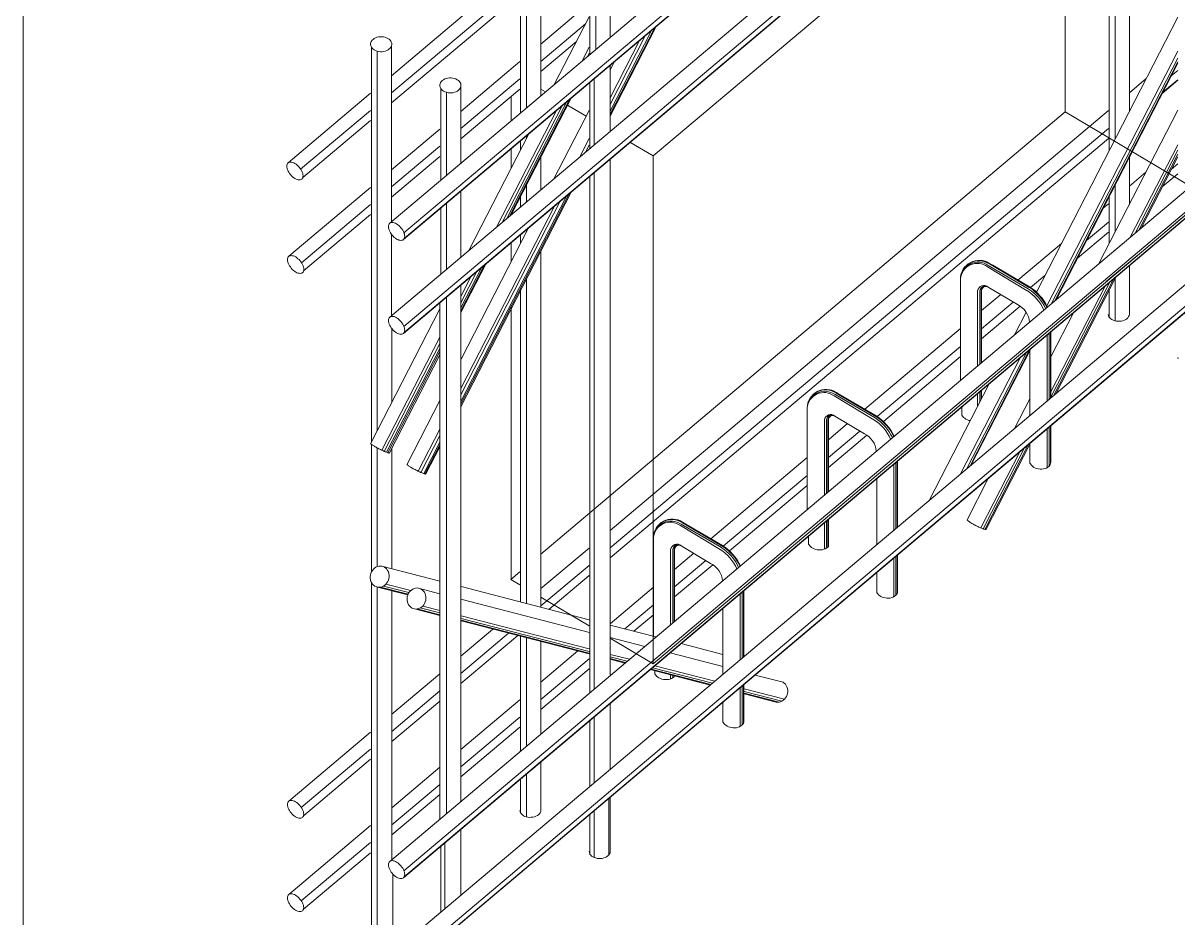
# Model space of a CAD drawing. Extents: x 166525 to 167198, y 178739 to 179747.
# Drawn here: x 167084.231 to 167087.23, y 179454.6 to 179456.923 of the extents above; entities that cross this region are included whole.
import ezdxf

# ---------------------------------------------------------------- set-up
doc = ezdxf.new("R2010")
doc.units = 0
doc.header["$MEASUREMENT"] = 0
doc.layers.add('BEAM', color=6, linetype='CONTINUOUS', lineweight=13)

msp = doc.modelspace()

# ---------------------------------------------------------------- linework, layer by layer
at = {"layer": 'BEAM', "color": 0}
for p, q in [((167084.23093, 179479.79994), (167084.23093, 179441.5798)), ((167085.22016, 179456.37856), (167087.76725, 179458.52514)), ((167085.22133, 179456.36416), (167087.76842, 179458.51074)), ((167085.22016, 179456.13491), (167087.76725, 179458.28148)), ((167085.22133, 179456.12051), (167087.76842, 179458.26708)), ((167086.93772, 179456.69215), (167086.93772, 179457.93668)), ((167087.30708, 179457.79173), (167085.86753, 179456.57806)), ((167087.1042, 179456.69357), (167087.1042, 179457.70594)), ((167087.05205, 179456.59222), (167087.05205, 179457.66199)), ((167087.06703, 179456.62134), (167087.06703, 179457.67462)), ((167085.52317, 179456.68956), (167085.52317, 179457.18677)), ((167085.53816, 179456.70219), (167085.53816, 179457.17665)), ((167085.57533, 179456.73351), (167085.57533, 179457.19027)), ((167085.75535, 179456.88506), (167085.75535, 179457.08362)), ((167085.52103, 179457.06701), (167085.18766, 179456.7862)), ((167085.70319, 179456.84094), (167085.70319, 179457.08012)), ((167085.71817, 179456.85379), (167085.71817, 179457.07)), ((167085.18766, 179456.74186), (167085.52103, 179457.02211)), ((167085.52103, 179456.99584), (167085.18766, 179456.71551)), ((167085.70105, 179456.97425), (167085.57533, 179456.86835)), ((167085.70085, 179456.93903), (167085.61036, 179456.7631)), ((167086.86271, 179456.22433), (167087.22992, 179456.93785)), ((167085.57533, 179456.82337), (167085.69167, 179456.92117)), ((167085.75535, 179456.68069), (167085.8752, 179456.91385)), ((167085.87062, 179456.90999), (167085.75535, 179456.68616)), ((167085.86328, 179456.9038), (167085.75535, 179456.69391)), ((167085.6679, 179456.87496), (167085.57533, 179456.79712)), ((167085.75535, 179456.71183), (167085.84702, 179456.8901)), ((167085.83196, 179456.8774), (167085.75535, 179456.7284)), ((167085.1355, 179455.83567), (167085.1355, 179456.86021)), ((167085.15049, 179455.86481), (167085.15049, 179456.85009)), ((167085.18766, 179456.40471), (167085.18766, 179456.86371)), ((167085.22016, 179454.72181), (167087.76725, 179456.86838)), ((167085.22133, 179454.7074), (167087.76842, 179456.85398)), ((167085.68199, 179456.82338), (167085.70105, 179456.86041)), ((167085.70105, 179456.84446), (167085.69649, 179456.8356)), ((167086.88992, 179456.18878), (167087.22992, 179456.84949)), ((167085.52103, 179456.82262), (167085.36768, 179456.69345)), ((167085.75535, 179456.80141), (167085.76573, 179456.82159)), ((167085.75535, 179456.64141), (167085.75535, 179456.81301)), ((167086.90228, 179456.19484), (167087.22992, 179456.83157)), ((167086.91068, 179456.20192), (167087.22992, 179456.82258)), ((167086.9139, 179456.20464), (167087.22992, 179456.81874)), ((167087.21297, 179456.7858), (167087.22992, 179456.80005)), ((167085.31552, 179456.51399), (167085.31552, 179456.75317)), ((167085.36768, 179456.6488), (167085.52103, 179456.77772)), ((167085.36768, 179456.55811), (167085.36768, 179456.75667)), ((167085.70319, 179456.59729), (167085.70319, 179456.76893)), ((167085.71428, 179456.77828), (167085.71428, 179456.60663)), ((167087.14809, 179456.77885), (167087.1042, 179456.74188)), ((167087.22992, 179456.77421), (167087.18953, 179456.74024)), ((167087.19103, 179456.74315), (167087.22992, 179456.77579)), ((167085.13336, 179456.74047), (167084.91914, 179456.56002)), ((167085.33051, 179456.52722), (167085.33051, 179456.74305)), ((167085.52103, 179456.75146), (167085.36768, 179456.6225)), ((167085.65013, 179456.72416), (167085.49441, 179456.42167)), ((167085.49817, 179456.66849), (167085.49817, 179456.73223)), ((167085.49839, 179456.42502), (167085.65405, 179456.72747)), ((167085.57533, 179456.75128), (167085.58771, 179456.74394)), ((167084.95177, 179456.54355), (167085.13336, 179456.69621)), ((167085.46063, 179456.39321), (167085.61624, 179456.69561)), ((167085.63074, 179456.70782), (167085.47512, 179456.40541)), ((167085.6425, 179456.71773), (167085.487, 179456.41542)), ((167085.60978, 179456.51866), (167085.70085, 179456.69615)), ((167085.64504, 179456.70996), (167085.69327, 179456.68136)), ((167087.04991, 179456.69614), (167085.75535, 179455.60571)), ((167087.22992, 179456.69649), (167087.02507, 179456.29831)), ((167085.13336, 179456.66985), (167084.9575, 179456.52196)), ((167086.93762, 179456.69206), (167085.57591, 179455.54402)), ((167086.93762, 179456.69206), (167087.30708, 179456.47304)), ((167085.31338, 179456.64771), (167085.18766, 179456.54182)), ((167085.54458, 179456.63543), (167085.38889, 179456.33261)), ((167085.75535, 179455.56043), (167087.04991, 179456.64871)), ((167085.18766, 179456.49747), (167085.31338, 179456.60316)), ((167085.22016, 179454.47815), (167087.76725, 179456.62473)), ((167085.22133, 179454.46375), (167087.76842, 179456.61033)), ((167085.52317, 179456.59379), (167085.52317, 179456.61717)), ((167085.53816, 179456.62294), (167085.53816, 179456.6298)), ((167085.70105, 179456.6228), (167085.67654, 179456.57513)), ((167085.69156, 179456.58779), (167085.70105, 179456.60625)), ((167087.04991, 179456.62283), (167085.75535, 179455.53422)), ((167085.8069, 179456.614), (167085.86753, 179456.57806)), ((167087.10673, 179456.36711), (167087.22992, 179456.60658)), ((167085.31338, 179456.57684), (167085.18766, 179456.47112)), ((167085.49817, 179456.54516), (167085.49817, 179456.5961)), ((167085.57591, 179456.57549), (167085.57591, 179456.49034)), ((167085.86764, 179455.25946), (167085.86764, 179456.57814)), ((167087.1042, 179456.45212), (167087.1042, 179456.57443)), ((167087.22992, 179456.59296), (167087.1191, 179456.37753)), ((167087.12864, 179456.38558), (167087.22992, 179456.58245)), ((167087.13465, 179456.39064), (167087.22992, 179456.57583)), ((167085.75535, 179455.22877), (167085.75535, 179456.56926)), ((167087.21336, 179456.54364), (167087.22992, 179456.55756)), ((167085.70319, 179455.18448), (167085.70319, 179456.52528)), ((167085.71428, 179456.53462), (167085.71428, 179455.19383)), ((167087.14712, 179456.53554), (167087.1042, 179456.49939)), ((167087.22992, 179456.53172), (167087.18993, 179456.49809)), ((167085.13336, 179456.49608), (167084.92104, 179456.31724)), ((167085.36768, 179456.31446), (167085.36768, 179456.48606)), ((167085.36768, 179455.92653), (167085.65422, 179456.48396)), ((167085.53816, 179456.45853), (167085.53816, 179456.50229)), ((167087.06703, 179456.37987), (167087.06703, 179456.5022)), ((167085.33051, 179456.28356), (167085.33051, 179456.4548)), ((167085.6489, 179456.47947), (167085.36768, 179455.93344)), ((167085.64215, 179456.47378), (167085.36768, 179455.94004)), ((167085.36768, 179455.95799), (167085.62588, 179456.46007)), ((167085.52317, 179456.44591), (167085.52317, 179456.47318)), ((167087.30708, 179456.47304), (167085.86753, 179455.25937)), ((167087.04991, 179456.45366), (167087.03604, 179456.44197)), ((167087.05205, 179456.35074), (167087.05205, 179456.47308)), ((167087.21027, 179456.39119), (167087.30719, 179456.47293)), ((167084.95367, 179456.30077), (167085.13336, 179456.45183)), ((167085.13336, 179456.42546), (167084.9594, 179456.27918)), ((167085.31552, 179456.27034), (167085.31552, 179456.44199)), ((167085.61088, 179456.44744), (167085.36768, 179455.97442)), ((167086.99304, 179456.35842), (167087.04991, 179456.40623)), ((167085.18766, 179456.1632), (167085.18766, 179456.37493)), ((167085.54361, 179456.391), (167085.36865, 179456.05043)), ((167085.52317, 179456.35122), (167085.52317, 179456.37352)), ((167085.53816, 179456.38039), (167085.53816, 179456.38615)), ((167087.04991, 179456.38034), (167086.96955, 179456.31277)), ((167085.49817, 179456.30255), (167085.49817, 179456.35245)), ((167086.9278, 179456.3508), (167086.81486, 179456.25567)), ((167085.57591, 179456.33162), (167085.57591, 179455.40611)), ((167087.04426, 179456.25146), (167087.12717, 179456.32113)), ((167085.36768, 179456.17105), (167085.43259, 179456.29718)), ((167085.42859, 179456.29381), (167085.36768, 179456.17548)), ((167085.42127, 179456.28764), (167085.36768, 179456.18345)), ((167085.40933, 179456.27758), (167085.36768, 179456.19663)), ((167087.1042, 179456.16654), (167087.1042, 179456.29284)), ((167085.36768, 179456.21257), (167085.39484, 179456.26537)), ((167085.53816, 179455.41588), (167085.53816, 179456.25818)), ((167086.84764, 179456.23619), (167086.88496, 179456.26756)), ((167087.05357, 179456.25017), (167086.90014, 179455.95193)), ((167086.90737, 179455.95548), (167087.06312, 179456.25821)), ((167086.91338, 179455.96054), (167087.06913, 179456.26328)), ((167087.06703, 179456.14966), (167087.06703, 179456.26151)), ((167085.36768, 179454.90182), (167085.36768, 179456.24231)), ((167085.52317, 179455.41977), (167085.52317, 179456.22903)), ((167086.77017, 179456.21803), (167086.72051, 179456.1762)), ((167086.73755, 179456.23754), (167086.81392, 179456.19187)), ((167086.86202, 179456.22496), (167086.86381, 179456.22647)), ((167086.90014, 179455.96555), (167087.0412, 179456.23974)), ((167087.05205, 179456.15922), (167087.05205, 179456.23008)), ((167085.31338, 179454.85573), (167085.31338, 179456.19638)), ((167085.33051, 179454.87046), (167085.33051, 179456.21115)), ((167085.49817, 179455.47848), (167085.49817, 179456.18681)), ((167086.72051, 179456.12931), (167086.80282, 179456.19851)), ((167086.82092, 179456.18778), (167086.72051, 179456.10335)), ((167085.31319, 179456.1812), (167085.13375, 179455.83226)), ((167086.80562, 179456.1134), (167086.83598, 179456.17239)), ((167086.95902, 179456.17031), (167086.90122, 179456.05782)), ((167087.04913, 179456.16615), (167087.04991, 179456.16303)), ((167087.04991, 179456.16303), (167087.05127, 179456.16031)), ((167087.05127, 179456.16031), (167087.05322, 179456.15758)), ((167087.05322, 179456.15758), (167087.05594, 179456.15525)), ((167087.05594, 179456.15525), (167087.05886, 179456.15291)), ((167087.05886, 179456.15291), (167087.06256, 179456.15136)), ((167087.09136, 179456.15136), (167087.09467, 179456.1533)), ((167087.09467, 179456.1533), (167087.09778, 179456.15525)), ((167087.09778, 179456.15525), (167087.10031, 179456.15797)), ((167087.10031, 179456.15797), (167087.10226, 179456.1607)), ((167087.10226, 179456.1607), (167087.10362, 179456.16342)), ((167087.10362, 179456.16342), (167087.1042, 179456.16654)), ((167085.18844, 179455.93861), (167085.18844, 179456.13022)), ((167086.66545, 179456.12982), (167086.41693, 179455.92048)), ((167087.06256, 179456.15136), (167087.06626, 179456.1498)), ((167087.06626, 179456.1498), (167087.07054, 179456.14902)), ((167087.07054, 179456.14902), (167087.07482, 179456.14863)), ((167087.07482, 179456.14863), (167087.0791, 179456.14863)), ((167087.0791, 179456.14863), (167087.08338, 179456.14902)), ((167087.08338, 179456.14902), (167087.08747, 179456.1498)), ((167087.08747, 179456.1498), (167087.09136, 179456.15136)), ((167085.16247, 179455.8138), (167085.31338, 179456.10706)), ((167086.89041, 179456.11241), (167086.89041, 179455.94099)), ((167086.89605, 179456.11716), (167086.89605, 179455.94575)), ((167086.89955, 179456.12012), (167086.89955, 179455.9487)), ((167085.31338, 179456.09112), (167085.1691, 179455.81074)), ((167085.31338, 179456.07789), (167085.17482, 179455.80852)), ((167085.31338, 179456.07), (167085.17814, 179455.80729)), ((167086.44927, 179455.90129), (167086.66542, 179456.083)), ((167086.68092, 179455.76467), (167086.8367, 179456.0674)), ((167086.68949, 179455.77189), (167086.84515, 179456.07452)), ((167086.69252, 179455.77445), (167086.84832, 179456.07719)), ((167085.1828, 179455.80696), (167085.31338, 179456.06178)), ((167086.6654, 179456.05701), (167086.46525, 179455.8887)), ((167086.66457, 179455.7509), (167086.82037, 179456.05363)), ((167087.2307, 179456.05139), (167087.22992, 179456.05451)), ((167086.58421, 179455.68318), (167086.74001, 179455.98591)), ((167085.22814, 179455.77777), (167085.31319, 179455.943)), ((167086.80606, 179455.87021), (167086.84576, 179455.94767)), ((167086.37224, 179455.88285), (167086.32253, 179455.84097)), ((167086.33957, 179455.90239), (167086.41594, 179455.85672)), ((167085.31338, 179455.86882), (167085.25704, 179455.75925)), ((167086.32253, 179455.79475), (167086.40443, 179455.8636)), ((167086.42262, 179455.85285), (167086.32253, 179455.76868)), ((167086.89041, 179455.86875), (167086.89041, 179455.76864)), ((167086.89605, 179455.87351), (167086.89605, 179455.77296)), ((167086.89955, 179455.87687), (167086.89955, 179455.77895)), ((167085.1355, 179455.49724), (167085.1355, 179455.82962)), ((167085.26386, 179455.75612), (167085.31338, 179455.85241)), ((167085.31338, 179455.83445), (167085.27163, 179455.75326)), ((167085.31338, 179455.82801), (167085.27448, 179455.75247)), ((167086.72878, 179455.60834), (167086.84181, 179455.82805)), ((167085.15049, 179455.5113), (167085.15049, 179455.82)), ((167085.18844, 179455.81798), (167085.18844, 179455.5059)), ((167085.27718, 179455.75247), (167085.31319, 179455.82273)), ((167086.26747, 179455.7946), (167086.01739, 179455.58395)), ((167086.71835, 179455.61219), (167086.8199, 179455.80958)), ((167086.83227, 179455.82001), (167086.72417, 179455.6099)), ((167086.49242, 179455.77726), (167086.49242, 179455.60584)), ((167086.49807, 179455.78201), (167086.49807, 179455.6106)), ((167086.50157, 179455.78497), (167086.50157, 179455.61355)), ((167086.0493, 179455.56505), (167086.26744, 179455.74843)), ((167086.26742, 179455.72234), (167086.06543, 179455.55249)), ((167085.70105, 179455.55998), (167085.57591, 179455.45457)), ((167085.94022, 179455.56574), (167086.0166, 179455.52007)), ((167085.97271, 179455.54631), (167085.92318, 179455.5046)), ((167085.92318, 179455.45903), (167086.00443, 179455.52734)), ((167086.49242, 179455.5336), (167086.49242, 179455.43348)), ((167086.49807, 179455.53836), (167086.49807, 179455.43781)), ((167086.50157, 179455.54172), (167086.50157, 179455.4438)), ((167085.16236, 179455.51271), (167085.31319, 179455.47379)), ((167085.52103, 179455.49775), (167085.49807, 179455.47839)), ((167085.57591, 179455.40959), (167085.70105, 179455.51478)), ((167086.0226, 179455.51647), (167085.92318, 179455.43287)), ((167085.1355, 179454.54627), (167085.1355, 179455.47124)), ((167085.17326, 179455.466), (167085.23796, 179455.44954)), ((167085.49807, 179455.47839), (167085.52103, 179455.46478)), ((167085.70105, 179455.48856), (167085.59662, 179455.40075)), ((167085.15049, 179454.53543), (167085.15049, 179455.45898)), ((167085.15166, 179455.45861), (167085.23026, 179455.43821)), ((167085.15925, 179455.45861), (167085.2309, 179455.43998)), ((167085.23316, 179455.44405), (167085.16684, 179455.46133)), ((167085.18844, 179454.7508), (167085.18844, 179455.44907)), ((167085.25792, 179455.45588), (167085.31338, 179455.44143)), ((167085.70085, 179455.37376), (167085.36865, 179455.45978)), ((167085.86813, 179455.45822), (167085.75535, 179455.36323)), ((167086.09308, 179455.44061), (167086.09308, 179455.26919)), ((167086.09872, 179455.44536), (167086.09872, 179455.27395)), ((167086.10223, 179455.44831), (167086.10223, 179455.2769)), ((167085.31319, 179455.39127), (167085.26239, 179455.40451)), ((167085.26881, 179455.40918), (167085.31319, 179455.39789)), ((167085.36768, 179455.42728), (167085.70183, 179455.34022)), ((167085.57591, 179455.43224), (167085.70105, 179455.35806)), ((167085.79353, 179455.35004), (167085.86809, 179455.41272)), ((167085.24721, 179455.40178), (167085.31319, 179455.38466)), ((167085.2548, 179455.40178), (167085.31319, 179455.3866)), ((167085.36865, 179455.38349), (167085.70085, 179455.29786)), ((167085.36865, 179455.37726), (167085.70085, 179455.29163)), ((167085.86813, 179455.38657), (167085.81734, 179455.34386)), ((167085.45105, 179455.3494), (167085.36768, 179455.27917)), ((167085.36865, 179455.37259), (167085.70085, 179455.28696)), ((167085.70085, 179455.28501), (167085.36865, 179455.37064)), ((167085.75612, 179455.35975), (167085.87468, 179455.32899)), ((167085.36768, 179455.23453), (167085.49182, 179455.33889)), ((167085.51574, 179455.33273), (167085.36768, 179455.20823)), ((167085.52317, 179455.0328), (167085.52317, 179455.33081)), ((167085.53816, 179455.04543), (167085.53816, 179455.32695)), ((167085.57591, 179455.31722), (167085.57591, 179455.07724)), ((167085.75535, 179455.32588), (167085.86753, 179455.25937)), ((167085.75612, 179455.32744), (167085.84545, 179455.30448)), ((167085.67148, 179455.29259), (167085.57591, 179455.21209)), ((167085.80575, 179455.271), (167085.75612, 179455.28385)), ((167085.91162, 179455.28774), (167086.04843, 179455.25232)), ((167085.94031, 179455.31196), (167086.04849, 179455.28389)), ((167085.57591, 179455.1671), (167085.70105, 179455.2723)), ((167085.75612, 179455.27723), (167085.79972, 179455.26594)), ((167085.75612, 179455.27295), (167085.79563, 179455.26244)), ((167085.79388, 179455.26127), (167085.75612, 179455.271)), ((167085.87192, 179455.25427), (167086.02722, 179455.21418)), ((167085.31338, 179455.23344), (167085.18844, 179455.1282)), ((167085.70105, 179455.24608), (167085.57591, 179455.14085)), ((167085.86005, 179455.24415), (167086.01554, 179455.20406)), ((167086.01729, 179455.20561), (167085.8618, 179455.2457)), ((167086.02158, 179455.20892), (167085.86589, 179455.24921)), ((167086.09308, 179455.19695), (167086.09308, 179455.09683)), ((167086.09872, 179455.20171), (167086.09872, 179455.10115)), ((167086.10223, 179455.20507), (167086.10223, 179455.10715)), ((167086.1037, 179455.19432), (167086.2086, 179455.16747)), ((167085.18844, 179455.08385), (167085.31338, 179455.18889)), ((167085.52103, 179455.16586), (167085.36768, 179455.03669)), ((167086.1037, 179455.18771), (167086.20198, 179455.16241)), ((167086.1037, 179455.18343), (167086.19459, 179455.16007)), ((167085.31338, 179455.16257), (167085.18844, 179455.0575)), ((167085.75535, 179454.98478), (167085.75535, 179455.15599)), ((167085.36768, 179454.99204), (167085.52103, 179455.12096)), ((167085.70319, 179454.94083), (167085.70319, 179455.11212)), ((167085.71428, 179455.12147), (167085.71428, 179454.95018)), ((167085.13356, 179455.08197), (167084.92085, 179454.9028)), ((167085.52103, 179455.0947), (167085.36768, 179454.96574)), ((167084.95348, 179454.88633), (167085.13356, 179455.03772)), ((167085.13356, 179455.01136), (167084.95921, 179454.86474)), ((167085.31338, 179454.99095), (167085.18844, 179454.88571)), ((167085.57591, 179455.00458), (167085.57591, 179454.87866)), ((167085.52317, 179454.87244), (167085.52317, 179454.96041)), ((167085.53816, 179454.86193), (167085.53816, 179454.97304)), ((167085.18844, 179454.84137), (167085.31338, 179454.9464)), ((167085.31338, 179454.92008), (167085.18844, 179454.81502)), ((167085.75204, 179454.76306), (167085.75204, 179454.90961)), ((167085.75535, 179454.7689), (167085.75535, 179454.91242)), ((167085.52181, 179454.87516), (167085.52103, 179454.87827)), ((167085.52317, 179454.87244), (167085.52181, 179454.87516)), ((167085.52512, 179454.86971), (167085.52317, 179454.87244)), ((167085.52765, 179454.86738), (167085.52512, 179454.86971)), ((167085.53076, 179454.86504), (167085.52765, 179454.86738)), ((167085.53427, 179454.86309), (167085.53076, 179454.86504)), ((167085.53816, 179454.86193), (167085.53427, 179454.86309)), ((167085.56307, 179454.86348), (167085.55918, 179454.86193)), ((167085.56657, 179454.86543), (167085.56307, 179454.86348)), ((167085.56949, 179454.86738), (167085.56657, 179454.86543)), ((167085.57202, 179454.8701), (167085.56949, 179454.86738)), ((167085.57397, 179454.87282), (167085.57202, 179454.8701)), ((167085.57533, 179454.87555), (167085.57397, 179454.87282)), ((167085.57591, 179454.87866), (167085.57533, 179454.87555)), ((167085.70319, 179454.7654), (167085.70319, 179454.86847)), ((167085.71428, 179454.87782), (167085.71428, 179454.75645)), ((167085.13356, 179454.83948), (167084.92085, 179454.66031)), ((167085.54225, 179454.86115), (167085.53816, 179454.86193)), ((167085.54653, 179454.86037), (167085.54225, 179454.86115)), ((167085.55081, 179454.86076), (167085.54653, 179454.86037)), ((167085.55509, 179454.86115), (167085.55081, 179454.86076)), ((167085.55918, 179454.86193), (167085.55509, 179454.86115)), ((167085.36768, 179454.65783), (167085.36768, 179454.82904)), ((167084.95348, 179454.64384), (167085.13356, 179454.79523)), ((167085.31552, 179454.61388), (167085.31552, 179454.78518)), ((167085.32661, 179454.79452), (167085.32661, 179454.62323)), ((167085.13356, 179454.76887), (167084.95921, 179454.62225)), ((167085.70183, 179454.76851), (167085.70105, 179454.77163)), ((167085.70319, 179454.7654), (167085.70183, 179454.76851)), ((167085.70514, 179454.76267), (167085.70319, 179454.7654)), ((167085.70767, 179454.76034), (167085.70514, 179454.76267)), ((167085.71078, 179454.75839), (167085.70767, 179454.76034)), ((167085.71428, 179454.75645), (167085.71078, 179454.75839)), ((167085.71817, 179454.75528), (167085.71428, 179454.75645)), ((167085.72226, 179454.75411), (167085.71817, 179454.75528)), ((167085.72654, 179454.75372), (167085.72226, 179454.75411)), ((167085.73082, 179454.75372), (167085.72654, 179454.75372)), ((167085.73511, 179454.75411), (167085.73082, 179454.75372)), ((167085.73919, 179454.75528), (167085.73511, 179454.75411)), ((167085.74309, 179454.75645), (167085.73919, 179454.75528)), ((167085.74659, 179454.75839), (167085.74309, 179454.75645)), ((167085.7497, 179454.76073), (167085.74659, 179454.75839)), ((167085.75204, 179454.76306), (167085.7497, 179454.76073)), ((167085.75398, 179454.76579), (167085.75204, 179454.76306)), ((167085.75535, 179454.7689), (167085.75398, 179454.76579)), ((167085.75593, 179454.77163), (167085.75535, 179454.7689)), ((167085.19155, 179454.54788), (167085.19155, 179454.71335))]:
    msp.add_line(p, q, dxfattribs=at)
at = {"layer": 'BEAM', "color": 0, "flags": 128}
for points in [[(167087.73027, 179458.54927), (167085.18319, 179456.40309)], [(167085.2188, 179456.36066), (167087.76589, 179458.50724)], [(167087.73027, 179458.30562), (167085.18319, 179456.15943)], [(167085.2188, 179456.117), (167087.76589, 179458.26358)], [(167087.73027, 179456.89251), (167085.18319, 179454.74633)], [(167085.2188, 179454.7039), (167087.76589, 179456.85048)], [(167087.73027, 179456.64886), (167085.18319, 179454.50267)], [(167085.2188, 179454.46025), (167087.76589, 179456.60682)], [(167084.91914, 179456.56002), (167084.92108, 179456.56119), (167084.92322, 179456.56158), (167084.92108, 179456.56119), (167084.91914, 179456.56002), (167084.91777, 179456.55846), (167084.91661, 179456.55613), (167084.91602, 179456.55379), (167084.91583, 179456.55146), (167084.91602, 179456.54834), (167084.91661, 179456.54523), (167084.91777, 179456.54212), (167084.91914, 179456.53861), (167084.92108, 179456.5355), (167084.92322, 179456.53239), (167084.92556, 179456.52927), (167084.92828, 179456.52616), (167084.93101, 179456.52343), (167084.93393, 179456.5211), (167084.93704, 179456.51915), (167084.93996, 179456.5176), (167084.94288, 179456.51643), (167084.9458, 179456.51604), (167084.94833, 179456.51565), (167084.95086, 179456.51604), (167084.953, 179456.51643), (167084.95475, 179456.5176), (167084.95611, 179456.51915), (167084.95728, 179456.5211), (167084.95786, 179456.52343), (167084.95806, 179456.52616), (167084.95786, 179456.52343), (167084.95728, 179456.5211), (167084.95611, 179456.51915), (167084.95475, 179456.5176)], [(167084.9458, 179456.55146), (167084.94833, 179456.54834), (167084.95086, 179456.54523), (167084.953, 179456.54212), (167084.95086, 179456.54523), (167084.94833, 179456.54834), (167084.9458, 179456.55146), (167084.94288, 179456.55379), (167084.9458, 179456.55146), (167084.94288, 179456.55379), (167084.93996, 179456.55613), (167084.93704, 179456.55846), (167084.93393, 179456.56002), (167084.93101, 179456.56119), (167084.93393, 179456.56002), (167084.93101, 179456.56119), (167084.92828, 179456.56158), (167084.92556, 179456.56197), (167084.92322, 179456.56158)], [(167084.95806, 179456.52616), (167084.95786, 179456.52927), (167084.95728, 179456.53239), (167084.95611, 179456.5355), (167084.95475, 179456.53861), (167084.953, 179456.54212)], [(167085.18319, 179456.40309), (167085.18513, 179456.40425), (167085.18727, 179456.40464), (167085.18513, 179456.40425), (167085.18319, 179456.40309), (167085.18182, 179456.40153), (167085.18066, 179456.39919), (167085.18007, 179456.39686), (167085.17988, 179456.39452), (167085.18007, 179456.39141), (167085.18066, 179456.38829), (167085.18182, 179456.38518), (167085.18319, 179456.38168), (167085.18513, 179456.37856), (167085.18727, 179456.37545), (167085.18961, 179456.37234), (167085.19233, 179456.36922), (167085.19506, 179456.3665), (167085.19798, 179456.36416), (167085.20109, 179456.36222), (167085.20401, 179456.36066), (167085.20693, 179456.35949), (167085.20985, 179456.3591), (167085.21238, 179456.35871), (167085.21491, 179456.3591), (167085.21705, 179456.35949), (167085.2188, 179456.36066), (167085.22016, 179456.36222), (167085.22133, 179456.36416), (167085.22191, 179456.3665), (167085.22211, 179456.36922), (167085.22191, 179456.3665), (167085.22133, 179456.36416), (167085.22016, 179456.36222), (167085.2188, 179456.36066)], [(167085.20985, 179456.39452), (167085.21238, 179456.39141), (167085.21491, 179456.38829), (167085.21705, 179456.38518), (167085.21491, 179456.38829), (167085.21238, 179456.39141), (167085.20985, 179456.39452), (167085.20693, 179456.39686), (167085.20985, 179456.39452), (167085.20693, 179456.39686), (167085.20401, 179456.39919), (167085.20109, 179456.40153), (167085.19798, 179456.40309), (167085.19506, 179456.40425), (167085.19798, 179456.40309), (167085.19506, 179456.40425), (167085.19233, 179456.40464), (167085.18961, 179456.40503), (167085.18727, 179456.40464)], [(167085.22211, 179456.36922), (167085.22191, 179456.37234), (167085.22133, 179456.37545), (167085.22016, 179456.37856), (167085.2188, 179456.38168), (167085.21705, 179456.38518)], [(167084.92104, 179456.31724), (167084.92299, 179456.31841), (167084.92513, 179456.3188), (167084.92299, 179456.31841), (167084.92104, 179456.31724), (167084.91968, 179456.31568), (167084.91851, 179456.31335), (167084.91793, 179456.31101), (167084.91773, 179456.30868), (167084.91793, 179456.30556), (167084.91851, 179456.30245), (167084.91968, 179456.29933), (167084.92104, 179456.29583), (167084.92299, 179456.29272), (167084.92513, 179456.2896), (167084.92746, 179456.28649), (167084.93019, 179456.28338), (167084.93291, 179456.28065), (167084.93583, 179456.27832), (167084.93895, 179456.27637), (167084.94187, 179456.27481), (167084.94478, 179456.27365), (167084.9477, 179456.27326), (167084.95023, 179456.27287), (167084.95276, 179456.27326), (167084.9549, 179456.27365), (167084.95666, 179456.27481), (167084.95802, 179456.27637), (167084.95919, 179456.27832), (167084.95977, 179456.28065), (167084.95996, 179456.28338), (167084.95977, 179456.28065), (167084.95919, 179456.27832), (167084.95802, 179456.27637), (167084.95666, 179456.27481)], [(167084.9477, 179456.30868), (167084.95023, 179456.30556), (167084.95276, 179456.30245), (167084.9549, 179456.29933), (167084.95276, 179456.30245), (167084.95023, 179456.30556), (167084.9477, 179456.30868), (167084.94478, 179456.31101), (167084.9477, 179456.30868), (167084.94478, 179456.31101), (167084.94187, 179456.31335), (167084.93895, 179456.31568), (167084.93583, 179456.31724), (167084.93291, 179456.31841), (167084.93583, 179456.31724), (167084.93291, 179456.31841), (167084.93019, 179456.3188), (167084.92746, 179456.31918), (167084.92513, 179456.3188)], [(167084.95996, 179456.28338), (167084.95977, 179456.28649), (167084.95919, 179456.2896), (167084.95802, 179456.29272), (167084.95666, 179456.29583), (167084.9549, 179456.29933)], [(167085.18319, 179456.15943), (167085.18513, 179456.1606), (167085.18727, 179456.16099), (167085.18513, 179456.1606), (167085.18319, 179456.15943), (167085.18182, 179456.15787), (167085.18066, 179456.15554), (167085.18007, 179456.1532), (167085.17988, 179456.15087), (167085.18007, 179456.14775), (167085.18066, 179456.14464), (167085.18182, 179456.14153), (167085.18319, 179456.13802), (167085.18513, 179456.13491), (167085.18727, 179456.1318), (167085.18961, 179456.12868), (167085.19233, 179456.12557), (167085.19506, 179456.12284), (167085.19798, 179456.12051), (167085.20109, 179456.11856), (167085.20401, 179456.117), (167085.20693, 179456.11584), (167085.20985, 179456.11545), (167085.21238, 179456.11506), (167085.21491, 179456.11545), (167085.21705, 179456.11584), (167085.2188, 179456.117), (167085.22016, 179456.11856), (167085.22133, 179456.12051), (167085.22191, 179456.12284), (167085.22211, 179456.12557), (167085.22191, 179456.12284), (167085.22133, 179456.12051), (167085.22016, 179456.11856), (167085.2188, 179456.117)], [(167085.20985, 179456.15087), (167085.21238, 179456.14775), (167085.21491, 179456.14464), (167085.21705, 179456.14153), (167085.21491, 179456.14464), (167085.21238, 179456.14775), (167085.20985, 179456.15087), (167085.20693, 179456.1532), (167085.20985, 179456.15087), (167085.20693, 179456.1532), (167085.20401, 179456.15554), (167085.20109, 179456.15787), (167085.19798, 179456.15943), (167085.19506, 179456.1606), (167085.19798, 179456.15943), (167085.19506, 179456.1606), (167085.19233, 179456.16099), (167085.18961, 179456.16138), (167085.18727, 179456.16099)], [(167085.22211, 179456.12557), (167085.22191, 179456.12868), (167085.22133, 179456.1318), (167085.22016, 179456.13491), (167085.2188, 179456.13802), (167085.21705, 179456.14153)], [(167086.90014, 179455.94919), (167086.90014, 179456.12061)], [(167086.84595, 179456.07495), (167086.84595, 179455.90354)], [(167086.70997, 179455.96075), (167086.70997, 179455.92911)], [(167086.71564, 179455.96553), (167086.71564, 179455.94014)], [(167086.71902, 179455.9467), (167086.71902, 179455.96838)], [(167086.72051, 179455.9496), (167086.72051, 179455.96964)], [(167086.66925, 179455.9259), (167086.66925, 179455.90508), (167086.67382, 179455.89905), (167086.67653, 179455.89682), (167086.67983, 179455.89454), (167086.68354, 179455.89261), (167086.68753, 179455.89143), (167086.69032, 179455.89089)], [(167086.84595, 179455.83129), (167086.84595, 179455.77987), (167086.85053, 179455.77384), (167086.85324, 179455.77162), (167086.85653, 179455.76934), (167086.86025, 179455.7674), (167086.86424, 179455.76622), (167086.86846, 179455.76541), (167086.87272, 179455.76499), (167086.87702, 179455.76495), (167086.88117, 179455.76532), (167086.88519, 179455.76648), (167086.88883, 179455.76768), (167086.89216, 179455.7697), (167086.89491, 179455.77177), (167086.89731, 179455.77427), (167086.89894, 179455.77685), (167086.89983, 179455.77989), (167086.90014, 179455.78299), (167086.90014, 179455.87736)], [(167085.13375, 179455.83226), (167085.13375, 179455.83188), (167085.13395, 179455.83149), (167085.13453, 179455.83071), (167085.13512, 179455.82993), (167085.13609, 179455.82915), (167085.13726, 179455.82837), (167085.13862, 179455.8272), (167085.14018, 179455.82643), (167085.14173, 179455.82526), (167085.14368, 179455.82409), (167085.14562, 179455.82292), (167085.14777, 179455.82176), (167085.1501, 179455.8202), (167085.15244, 179455.81903), (167085.15477, 179455.81786), (167085.15711, 179455.8167), (167085.15964, 179455.81553), (167085.16197, 179455.81397), (167085.16431, 179455.81319), (167085.16664, 179455.81202), (167085.16878, 179455.81086), (167085.17092, 179455.81008), (167085.17287, 179455.8093), (167085.17482, 179455.80852), (167085.17657, 179455.80813), (167085.17793, 179455.80735), (167085.17929, 179455.80696), (167085.18046, 179455.80696), (167085.18143, 179455.80658), (167085.18202, 179455.80658), (167085.1826, 179455.80696), (167085.1828, 179455.80696)], [(167086.84576, 179455.82973), (167086.73191, 179455.60846), (167086.73152, 179455.60807), (167086.73113, 179455.60807), (167086.73055, 179455.60807), (167086.72958, 179455.60807), (167086.72841, 179455.60846), (167086.72705, 179455.60885), (167086.72549, 179455.60924), (167086.72393, 179455.61002), (167086.72199, 179455.61041), (167086.72004, 179455.61157), (167086.7179, 179455.61235), (167086.71576, 179455.61313), (167086.71342, 179455.6143), (167086.71109, 179455.61547), (167086.70856, 179455.61663), (167086.70622, 179455.6178), (167086.70389, 179455.61897), (167086.70136, 179455.62053), (167086.69922, 179455.62169), (167086.69688, 179455.62286), (167086.69474, 179455.62403), (167086.69279, 179455.6252), (167086.69085, 179455.62636), (167086.6891, 179455.62753), (167086.68773, 179455.6287), (167086.68637, 179455.62987), (167086.6852, 179455.63065), (167086.68423, 179455.63142), (167086.68345, 179455.6322), (167086.68306, 179455.63259), (167086.68287, 179455.63298), (167086.68267, 179455.63337), (167086.73755, 179455.74021)], [(167085.22814, 179455.77777), (167085.22814, 179455.77738), (167085.22834, 179455.77699), (167085.22892, 179455.77622), (167085.2295, 179455.77544), (167085.23048, 179455.77466), (167085.23164, 179455.77388), (167085.23301, 179455.77271), (167085.23456, 179455.77193), (167085.23612, 179455.77077), (167085.23807, 179455.7696), (167085.24001, 179455.76843), (167085.24215, 179455.76726), (167085.24449, 179455.76571), (167085.24682, 179455.76454), (167085.24916, 179455.76337), (167085.25149, 179455.7622), (167085.25402, 179455.76104), (167085.25636, 179455.75948), (167085.25869, 179455.7587), (167085.26103, 179455.75753), (167085.26317, 179455.75637), (167085.26531, 179455.75559), (167085.26726, 179455.75481), (167085.2692, 179455.75403), (167085.27096, 179455.75364), (167085.27232, 179455.75286), (167085.27368, 179455.75247), (167085.27485, 179455.75247), (167085.27582, 179455.75208), (167085.2764, 179455.75208), (167085.27699, 179455.75247), (167085.27718, 179455.75247)], [(167086.50215, 179455.61404), (167086.50215, 179455.78546)], [(167086.44797, 179455.73979), (167086.44797, 179455.56839)], [(167086.27126, 179455.59075), (167086.27126, 179455.56993), (167086.27584, 179455.5639), (167086.27855, 179455.56167), (167086.28184, 179455.55939), (167086.28556, 179455.55745), (167086.28955, 179455.55628), (167086.29377, 179455.55546), (167086.30026, 179455.55482), (167086.30648, 179455.55537), (167086.3105, 179455.55654), (167086.31414, 179455.55774), (167086.32114, 179455.56197), (167086.32253, 179455.56417), (167086.32253, 179455.63448)], [(167086.31199, 179455.6256), (167086.31199, 179455.55703)], [(167086.31766, 179455.63038), (167086.31766, 179455.55987)], [(167086.32103, 179455.56191), (167086.32103, 179455.63323)], [(167086.44797, 179455.49614), (167086.44797, 179455.44472), (167086.45255, 179455.43869), (167086.45526, 179455.43647), (167086.45855, 179455.43418), (167086.46227, 179455.43225), (167086.46626, 179455.43107), (167086.47048, 179455.43026), (167086.47474, 179455.42983), (167086.47904, 179455.4298), (167086.48318, 179455.43017), (167086.48721, 179455.43133), (167086.49085, 179455.43253), (167086.49418, 179455.43455), (167086.49693, 179455.43662), (167086.49933, 179455.43912), (167086.50096, 179455.4417), (167086.50185, 179455.44474), (167086.50215, 179455.44784), (167086.50215, 179455.54221)], [(167085.18085, 179455.49403), (167085.18143, 179455.48975), (167085.18163, 179455.48547), (167085.18104, 179455.48118), (167085.17988, 179455.4769), (167085.17813, 179455.47301), (167085.17988, 179455.4769), (167085.18104, 179455.48118), (167085.18163, 179455.48547), (167085.18143, 179455.48975), (167085.18085, 179455.49403), (167085.17968, 179455.49792), (167085.17774, 179455.50181), (167085.1756, 179455.50493), (167085.17268, 179455.50765), (167085.16956, 179455.50999), (167085.16606, 179455.51154), (167085.16236, 179455.51271), (167085.15866, 179455.5131), (167085.15477, 179455.51271), (167085.15107, 179455.51154), (167085.14738, 179455.50999), (167085.14387, 179455.50765), (167085.14076, 179455.50493), (167085.13823, 179455.50181), (167085.13589, 179455.49831), (167085.13434, 179455.49403), (167085.13317, 179455.49014), (167085.13259, 179455.48585), (167085.13259, 179455.48157), (167085.13336, 179455.47729), (167085.13453, 179455.4734), (167085.13628, 179455.46951), (167085.13862, 179455.46639), (167085.14134, 179455.46367), (167085.14446, 179455.46133), (167085.14796, 179455.45978), (167085.15166, 179455.45861), (167085.15555, 179455.45822), (167085.15166, 179455.45861)], [(167085.15555, 179455.45822), (167085.15925, 179455.45861), (167085.16314, 179455.45939), (167085.16684, 179455.46133), (167085.17015, 179455.46328), (167085.17326, 179455.466), (167085.17598, 179455.46951), (167085.17813, 179455.47301)], [(167085.2764, 179455.4372), (167085.27699, 179455.43292), (167085.27718, 179455.42864), (167085.2766, 179455.42436), (167085.27543, 179455.42008), (167085.27368, 179455.41618), (167085.27543, 179455.42008), (167085.2766, 179455.42436), (167085.27718, 179455.42864), (167085.27699, 179455.43292), (167085.2764, 179455.4372), (167085.27524, 179455.44109), (167085.27329, 179455.44499), (167085.27115, 179455.4481), (167085.26823, 179455.45082), (167085.26512, 179455.45316), (167085.26161, 179455.45472), (167085.25792, 179455.45588), (167085.25422, 179455.45627), (167085.25033, 179455.45588), (167085.24663, 179455.45472), (167085.24293, 179455.45316), (167085.23943, 179455.45082), (167085.23631, 179455.4481), (167085.23378, 179455.44499), (167085.23145, 179455.44148), (167085.22989, 179455.4372), (167085.22872, 179455.43331), (167085.22814, 179455.42903), (167085.22814, 179455.42475), (167085.22892, 179455.42046), (167085.23009, 179455.41657), (167085.23184, 179455.41268), (167085.23417, 179455.40957), (167085.2369, 179455.40684), (167085.24001, 179455.40451), (167085.24351, 179455.40295), (167085.24721, 179455.40178), (167085.2511, 179455.40139), (167085.24721, 179455.40178)], [(167086.10281, 179455.27739), (167086.10281, 179455.44881)], [(167085.2511, 179455.40139), (167085.2548, 179455.40178), (167085.25869, 179455.40256), (167085.26239, 179455.40451), (167085.2657, 179455.40645), (167085.26881, 179455.40918), (167085.27154, 179455.41268), (167085.27368, 179455.41618)], [(167086.04863, 179455.40314), (167086.04863, 179455.23174)], [(167085.87192, 179455.24108), (167085.87192, 179455.23328), (167085.87649, 179455.22725), (167085.87921, 179455.22502), (167085.8825, 179455.22274), (167085.88622, 179455.2208), (167085.89021, 179455.21962), (167085.89443, 179455.21881), (167085.90092, 179455.21817), (167085.90713, 179455.21872), (167085.91116, 179455.21989), (167085.9148, 179455.22109), (167085.92179, 179455.22532), (167085.92318, 179455.22752), (167085.92318, 179455.22787)], [(167085.91264, 179455.23059), (167085.91264, 179455.22038)], [(167085.91831, 179455.22912), (167085.91831, 179455.22322)], [(167085.92169, 179455.22526), (167085.92169, 179455.22825)], [(167086.1037, 179455.18148), (167086.187, 179455.16007), (167086.19069, 179455.15968), (167086.19459, 179455.16007), (167086.19848, 179455.16085), (167086.20198, 179455.16241), (167086.20548, 179455.16474), (167086.2086, 179455.16747), (167086.21113, 179455.17058), (167086.21346, 179455.17447), (167086.21522, 179455.17837), (167086.21619, 179455.18265), (167086.21677, 179455.18693), (167086.21677, 179455.19121), (167086.21619, 179455.1951), (167086.21483, 179455.19938), (167086.21307, 179455.20289), (167086.21074, 179455.20639), (167086.20801, 179455.20912), (167086.2049, 179455.21145), (167086.1325, 179455.23013)], [(167086.04863, 179455.15949), (167086.04863, 179455.10807), (167086.0532, 179455.10204), (167086.05591, 179455.09982), (167086.05921, 179455.09753), (167086.06293, 179455.0956), (167086.06691, 179455.09442), (167086.07114, 179455.09361), (167086.0754, 179455.09318), (167086.0797, 179455.09315), (167086.08384, 179455.09352), (167086.08787, 179455.09468), (167086.09151, 179455.09588), (167086.09484, 179455.0979), (167086.09759, 179455.09997), (167086.09999, 179455.10247), (167086.10161, 179455.10505), (167086.1025, 179455.10809), (167086.10281, 179455.11119), (167086.10281, 179455.20556)], [(167084.92085, 179454.9028), (167084.92279, 179454.90397), (167084.92493, 179454.90436), (167084.92279, 179454.90397), (167084.92085, 179454.9028), (167084.91949, 179454.90124), (167084.91832, 179454.89891), (167084.91773, 179454.89657), (167084.91754, 179454.89424), (167084.91773, 179454.89113), (167084.91832, 179454.88801), (167084.91949, 179454.8849), (167084.92085, 179454.88139), (167084.92279, 179454.87828), (167084.92493, 179454.87517), (167084.92727, 179454.87205), (167084.92999, 179454.86894), (167084.93272, 179454.86621), (167084.93564, 179454.86388), (167084.93875, 179454.86193), (167084.94167, 179454.86038), (167084.94459, 179454.85921), (167084.94751, 179454.85882), (167084.95004, 179454.85843), (167084.95257, 179454.85882), (167084.95471, 179454.85921), (167084.95646, 179454.86038), (167084.95782, 179454.86193), (167084.95899, 179454.86388), (167084.95958, 179454.86621), (167084.95977, 179454.86894), (167084.95958, 179454.86621), (167084.95899, 179454.86388), (167084.95782, 179454.86193), (167084.95646, 179454.86038)], [(167084.94751, 179454.89424), (167084.95004, 179454.89113), (167084.95257, 179454.88801), (167084.95471, 179454.8849), (167084.95257, 179454.88801), (167084.95004, 179454.89113), (167084.94751, 179454.89424), (167084.94459, 179454.89657), (167084.94751, 179454.89424), (167084.94459, 179454.89657), (167084.94167, 179454.89891), (167084.93875, 179454.90124), (167084.93564, 179454.9028), (167084.93272, 179454.90397), (167084.93564, 179454.9028), (167084.93272, 179454.90397), (167084.92999, 179454.90436), (167084.92727, 179454.90475), (167084.92493, 179454.90436)], [(167084.95977, 179454.86894), (167084.95958, 179454.87205), (167084.95899, 179454.87517), (167084.95782, 179454.87828), (167084.95646, 179454.88139), (167084.95471, 179454.8849)], [(167085.18319, 179454.74633), (167085.18513, 179454.74749), (167085.18727, 179454.74788), (167085.18513, 179454.74749), (167085.18319, 179454.74633), (167085.18182, 179454.74477), (167085.18066, 179454.74243), (167085.18007, 179454.7401), (167085.17988, 179454.73776), (167085.18007, 179454.73465), (167085.18066, 179454.73154), (167085.18182, 179454.72842), (167085.18319, 179454.72492), (167085.18513, 179454.72181), (167085.18727, 179454.71869), (167085.18961, 179454.71558), (167085.19233, 179454.71246), (167085.19506, 179454.70974), (167085.19798, 179454.7074), (167085.20109, 179454.70546), (167085.20401, 179454.7039), (167085.20693, 179454.70273), (167085.20985, 179454.70234), (167085.21238, 179454.70196), (167085.21491, 179454.70234), (167085.21705, 179454.70273), (167085.2188, 179454.7039), (167085.22016, 179454.70546), (167085.22133, 179454.7074), (167085.22191, 179454.70974), (167085.22211, 179454.71246), (167085.22191, 179454.70974), (167085.22133, 179454.7074), (167085.22016, 179454.70546), (167085.2188, 179454.7039)], [(167085.20985, 179454.73776), (167085.21238, 179454.73465), (167085.21491, 179454.73154), (167085.21705, 179454.72842), (167085.21491, 179454.73154), (167085.21238, 179454.73465), (167085.20985, 179454.73776), (167085.20693, 179454.7401), (167085.20985, 179454.73776), (167085.20693, 179454.7401), (167085.20401, 179454.74243), (167085.20109, 179454.74477), (167085.19798, 179454.74633), (167085.19506, 179454.74749), (167085.19798, 179454.74633), (167085.19506, 179454.74749), (167085.19233, 179454.74788), (167085.18961, 179454.74827), (167085.18727, 179454.74788)], [(167085.22211, 179454.71246), (167085.22191, 179454.71558), (167085.22133, 179454.71869), (167085.22016, 179454.72181), (167085.2188, 179454.72492), (167085.21705, 179454.72842)], [(167084.92085, 179454.66031), (167084.92279, 179454.66148), (167084.92493, 179454.66187), (167084.92279, 179454.66148), (167084.92085, 179454.66031), (167084.91949, 179454.65876), (167084.91832, 179454.65642), (167084.91773, 179454.65409), (167084.91754, 179454.65175), (167084.91773, 179454.64864), (167084.91832, 179454.64552), (167084.91949, 179454.64241), (167084.92085, 179454.63891), (167084.92279, 179454.63579), (167084.92493, 179454.63268), (167084.92727, 179454.62957), (167084.92999, 179454.62645), (167084.93272, 179454.62373), (167084.93564, 179454.62139), (167084.93875, 179454.61945), (167084.94167, 179454.61789), (167084.94459, 179454.61672), (167084.94751, 179454.61633), (167084.95004, 179454.61594), (167084.95257, 179454.61633), (167084.95471, 179454.61672), (167084.95646, 179454.61789), (167084.95782, 179454.61945), (167084.95899, 179454.62139), (167084.95958, 179454.62373), (167084.95977, 179454.62645), (167084.95958, 179454.62373), (167084.95899, 179454.62139), (167084.95782, 179454.61945), (167084.95646, 179454.61789)], [(167084.94751, 179454.65175), (167084.95004, 179454.64864), (167084.95257, 179454.64552), (167084.95471, 179454.64241), (167084.95257, 179454.64552), (167084.95004, 179454.64864), (167084.94751, 179454.65175), (167084.94459, 179454.65409), (167084.94751, 179454.65175), (167084.94459, 179454.65409), (167084.94167, 179454.65642), (167084.93875, 179454.65876), (167084.93564, 179454.66031), (167084.93272, 179454.66148), (167084.93564, 179454.66031), (167084.93272, 179454.66148), (167084.92999, 179454.66187), (167084.92727, 179454.66226), (167084.92493, 179454.66187)], [(167084.95977, 179454.62645), (167084.95958, 179454.62957), (167084.95899, 179454.63268), (167084.95782, 179454.63579), (167084.95646, 179454.63891), (167084.95471, 179454.64241)]]:
    msp.add_lwpolyline(points, dxfattribs=at)
for points in [[(167085.18766, 179456.86371), (167085.18824, 179456.86682), (167085.18824, 179456.86955), (167085.18747, 179456.87266), (167085.1861, 179456.87578), (167085.18416, 179456.8785), (167085.18163, 179456.88084), (167085.17851, 179456.88278), (167085.17501, 179456.88473), (167085.17112, 179456.8859), (167085.16703, 179456.88706), (167085.16275, 179456.88745), (167085.15847, 179456.88745), (167085.15419, 179456.88706), (167085.1501, 179456.8859), (167085.14621, 179456.88473), (167085.14271, 179456.88278), (167085.13979, 179456.88045), (167085.13726, 179456.87811), (167085.13531, 179456.87539), (167085.13395, 179456.87227), (167085.13336, 179456.86955), (167085.13336, 179456.86644), (167085.13414, 179456.86332), (167085.1355, 179456.86021), (167085.13745, 179456.85748), (167085.13998, 179456.85515), (167085.14309, 179456.8532), (167085.1466, 179456.85126), (167085.15049, 179456.85009), (167085.15458, 179456.84892), (167085.15886, 179456.84853), (167085.16314, 179456.84853), (167085.16742, 179456.84892), (167085.17151, 179456.85009), (167085.1754, 179456.85164), (167085.1789, 179456.8532), (167085.18202, 179456.85554), (167085.18435, 179456.85787), (167085.1863, 179456.8606)], [(167085.36768, 179456.75667), (167085.36826, 179456.75979), (167085.36826, 179456.76251), (167085.36748, 179456.76563), (167085.36612, 179456.76874), (167085.36417, 179456.77146), (167085.36164, 179456.7738), (167085.35853, 179456.77575), (167085.35503, 179456.77769), (167085.35114, 179456.77886), (167085.34705, 179456.78003), (167085.34277, 179456.78042), (167085.33849, 179456.78042), (167085.3342, 179456.78003), (167085.33012, 179456.77886), (167085.32623, 179456.77769), (167085.32272, 179456.77575), (167085.3198, 179456.77341), (167085.31727, 179456.77108), (167085.31533, 179456.76835), (167085.31396, 179456.76524), (167085.31338, 179456.76251), (167085.31338, 179456.7594), (167085.31416, 179456.75628), (167085.31552, 179456.75317), (167085.31747, 179456.75045), (167085.32, 179456.74811), (167085.32311, 179456.74616), (167085.32661, 179456.74422), (167085.33051, 179456.74305), (167085.33459, 179456.74188), (167085.33888, 179456.74149), (167085.34316, 179456.74149), (167085.34744, 179456.74188), (167085.35152, 179456.74305), (167085.35542, 179456.74461), (167085.35892, 179456.74616), (167085.36203, 179456.7485), (167085.36437, 179456.75084), (167085.36632, 179456.75356)]]:
    msp.add_lwpolyline(points, close=True, dxfattribs=at)
for points in [[(167086.89151, 179456.18558, 0.1401599), (167086.84487, 179456.23799), (167086.7497, 179456.29404), (167086.74125, 179456.29878, 0.5937981), (167086.66555, 179456.25869), (167086.66535, 179455.99518)], [(167086.84409, 179456.23668), (167086.74054, 179456.29743, 0.5937981), (167086.66555, 179456.25869)], [(167086.84183, 179456.23284), (167086.73782, 179456.29331, 0.5937981), (167086.66555, 179456.25869, -0.5937981), (167086.73551, 179456.28981), (167086.83892, 179456.22789)], [(167086.72051, 179456.04149), (167086.72051, 179456.22783, -0.5811229), (167086.73755, 179456.23754, 0.5811229), (167086.70997, 179456.22783), (167086.70997, 179456.03261)], [(167086.71902, 179456.04023), (167086.71902, 179456.22783, -0.5811229), (167086.73755, 179456.23754, 0.5811229), (167086.71564, 179456.22783), (167086.71564, 179456.03739)], [(167086.49353, 179455.85043, 0.1401599), (167086.44688, 179455.90284), (167086.35172, 179455.95889), (167086.34327, 179455.96363, 0.5937981), (167086.26757, 179455.92354), (167086.26737, 179455.66003)], [(167086.44611, 179455.90153), (167086.34256, 179455.96227, 0.5937981), (167086.26757, 179455.92354)], [(167086.44385, 179455.89769), (167086.33984, 179455.95815, 0.5937981), (167086.26757, 179455.92354, -0.5937981), (167086.33752, 179455.95466), (167086.44094, 179455.89274)], [(167086.32253, 179455.70634), (167086.32253, 179455.89268, -0.5811229), (167086.33957, 179455.90239, 0.5811229), (167086.31199, 179455.89268), (167086.31199, 179455.69746)], [(167086.32103, 179455.70508), (167086.32103, 179455.89268, -0.5811229), (167086.33957, 179455.90239, 0.5811229), (167086.31766, 179455.89268), (167086.31766, 179455.70224)], [(167086.09419, 179455.51378, 0.1401599), (167086.04754, 179455.56619), (167085.95237, 179455.62224), (167085.94393, 179455.62698, 0.5937981), (167085.86822, 179455.58689), (167085.86803, 179455.33071)], [(167086.04677, 179455.56488), (167085.94322, 179455.62562, 0.5937981), (167085.86822, 179455.58689)], [(167086.04451, 179455.56104), (167085.94049, 179455.6215, 0.5937981), (167085.86822, 179455.58689, -0.5937981), (167085.93818, 179455.61801), (167086.04159, 179455.55609)], [(167085.92318, 179455.36969), (167085.92318, 179455.55603, -0.5811229), (167085.94022, 179455.56574, 0.5811229), (167085.91264, 179455.55603), (167085.91264, 179455.36081)], [(167085.92169, 179455.36843), (167085.92169, 179455.55603, -0.5811229), (167085.94022, 179455.56574, 0.5811229), (167085.91831, 179455.55603), (167085.91831, 179455.36559)]]:
    msp.add_lwpolyline(points, format="xyb", dxfattribs=at)
at = {"layer": 'BEAM', "color": 0}
for centre, radius, start, end in [((167086.77654, 179456.13022), 0.11588, 24.218, 57.6266), ((167086.77654, 179456.13022), 0.12163, 24.9874, 57.6266), ((167086.77654, 179456.13022), 0.12608, 25.53441, 57.6266), ((167086.78936, 179456.14181), 0.05576, 4.65657, 63.86204), ((167086.37856, 179455.79507), 0.11588, 24.218, 57.6266), ((167086.37856, 179455.79507), 0.12163, 24.9874, 57.6266), ((167086.37856, 179455.79507), 0.12608, 25.53441, 57.6266), ((167086.39138, 179455.80666), 0.05576, 4.65657, 63.86204), ((167085.97921, 179455.45842), 0.11588, 24.218, 57.6266), ((167085.97921, 179455.45842), 0.12163, 24.9874, 57.6266), ((167085.97921, 179455.45842), 0.12608, 25.53441, 57.6266), ((167085.99203, 179455.47001), 0.05576, 4.65657, 63.86204)]:
    msp.add_arc(centre, radius, start, end, dxfattribs=at)

doc.saveas('drawing.dxf')
